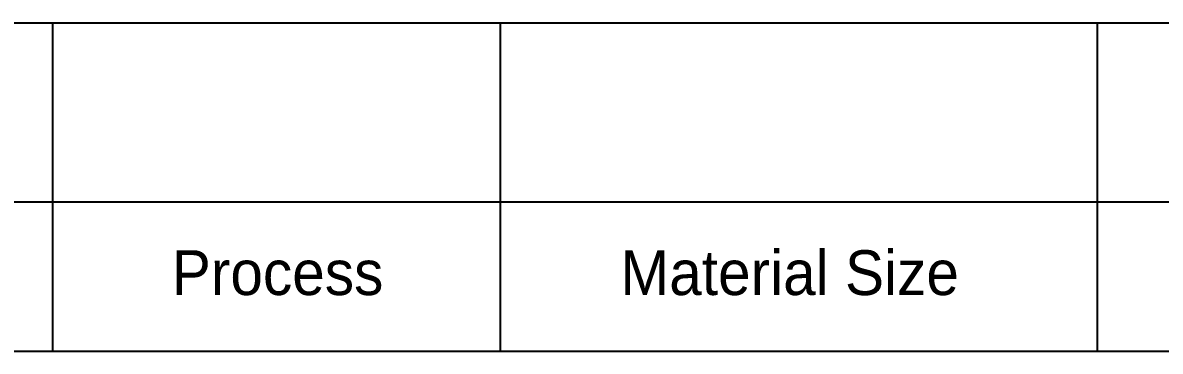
# Model space of a CAD drawing. Header units: millimetres. Extents: x 28 to 2369, y -329 to 1679.
# Drawn here: x 1930.7 to 2142.2, y 329.7 to 390.7 of the extents above; entities that cross this region are included whole.
import ezdxf

# ---------------------------------------------------------------- set-up
doc = ezdxf.new("R2010")
doc.units = ezdxf.units.MM
doc.layers.add('1LINE', color=7, linetype='CONTINUOUS')
doc.styles.add('hangul2', font='')
doc.styles.get('hangul2').set_extended_font_data('Gulim')

msp = doc.modelspace()

# ---------------------------------------------------------------- linework, layer by layer
at = {"layer": '1LINE', "color": 3}
for p, q in [((1297.89, 390.75), (2274.82, 390.75)), ((1936.22, 390.75), (1936.22, 329.69)), ((2019.48, 390.75), (2019.48, 329.69)), ((2130.5, 390.75), (2130.5, 329.69)), ((1297.89, 357.44), (2274.82, 357.44)), ((1297.89, 329.69), (2274.82, 329.69))]:
    msp.add_line(p, q, dxfattribs=at)

# ---------------------------------------------------------------- texts
at = {"layer": '1LINE', "color": 4, "attachment_point": 1, "style": 'hangul2'}
for s, insert, char_height, width in [('Process', (1958.39, 348.46), 8.326, 46.0836), ('Material Size', (2041.82, 348.46), 8.3261, 87.5292)]:
    msp.add_mtext(s, dxfattribs=dict(at, insert=insert, char_height=char_height, width=width))

doc.saveas('drawing.dxf')
